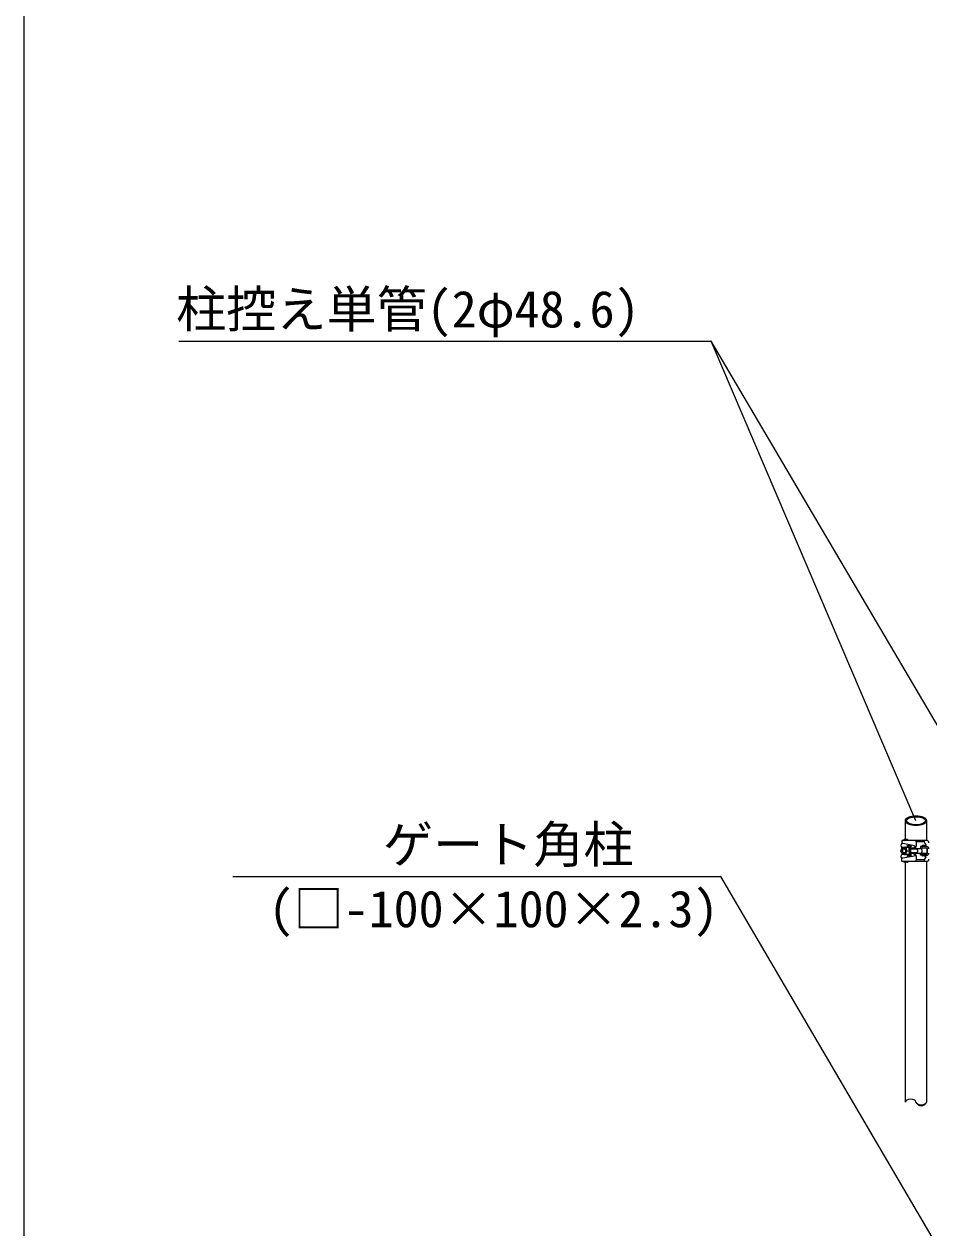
# Model space of a CAD drawing. Units: millimetres, scale not verified. Extents: x -20976 to 3174, y -17325 to 17325.
# Drawn here: x -20976 to -18896, y 7600 to 10368 of the extents above; entities that cross this region are included whole.
import ezdxf
from ezdxf.enums import TextEntityAlignment as Align

# ---------------------------------------------------------------- set-up
doc = ezdxf.new("R2010")
doc.units = ezdxf.units.MM
doc.header["$LTSCALE"] = 90
for name, color, linetype, lineweight in [('0-A_図面枠', 7, 'Continuous', 18), ('0-E_単管', 7, 'Continuous', 18), ('0-F_単管ｸﾗﾝﾌﾟ', 7, 'Continuous', 18), ('1-9_文字', 7, 'Continuous', 18)]:
    doc.layers.add(name, color=color, linetype=linetype, lineweight=lineweight)
doc.styles.add('ＭＳ ゴシック', font='')
doc.styles.get('ＭＳ ゴシック').set_extended_font_data('MS Gothic')

msp = doc.modelspace()

# ---------------------------------------------------------------- linework, layer by layer
at = {"layer": '0-A_図面枠'}
msp.add_lwpolyline([(-20976.24, 17325), (3173.76, 17325), (3173.76, 675), (-20976.24, 675)], close=True, dxfattribs=at)
at = {"layer": '0-E_単管'}
for p, q in [((-18949.86, 8493), (-18949.86, 8536.45)), ((-18901.26, 8536.45), (-18901.26, 8491.01)), ((-18901.26, 8443.01), (-18901.26, 7889.65)), ((-18949.86, 7889.65), (-18949.86, 8441.01))]:
    msp.add_line(p, q, dxfattribs=at)
msp.add_arc((-18913.41, 7894.09), 12.93, 200.078, 339.922, dxfattribs=at)
for centre, major_axis, ratio, start_param, end_param in [((-18925.56, 8536.45), (24.3, 0), 0.472425, 6.2831853, 12.5663706), ((-18925.27, 8536.45), (-22, 0), 0.417269, 3.1415927, 9.424778), ((-18937.71, 7889.65), (-12.15, 0), 0.525605, 3.1415927, 6.2831853), ((-18913.41, 7889.65), (12.15, 0), 0.525605, 3.1415927, 6.2831853)]:
    msp.add_ellipse(centre, major_axis=major_axis, ratio=ratio, start_param=start_param, end_param=end_param, dxfattribs=at)
at = {"layer": '0-F_単管ｸﾗﾝﾌﾟ'}
for p, q in [((-18951.76, 8475.01), (-18957.91, 8475.01)), ((-18957.73, 8472.01), (-18957.73, 8475.01)), ((-18949.85, 8471.31), (-18956.83, 8471.31)), ((-18944.73, 8493), (-18952.73, 8493)), ((-18944.83, 8478.01), (-18944.83, 8480.09)), ((-18936.13, 8477.01), (-18943.64, 8479.67)), ((-18922.36, 8471.31), (-18938.58, 8471.31)), ((-18927.51, 8477.05), (-18927.59, 8477.01)), ((-18906.77, 8487.8), (-18924.23, 8487.8)), ((-18924.23, 8479.54), (-18924.23, 8487)), ((-18909.95, 8473.01), (-18909.95, 8473.8)), ((-18901.85, 8482.1), (-18904.44, 8479.51)), ((-18903.94, 8473.01), (-18903.94, 8473.8)), ((-18899.96, 8463), (-18899.96, 8471)), ((-18898.95, 8462.01), (-18898.95, 8472.01)), ((-18951.76, 8459.01), (-18957.91, 8459.01)), ((-18949.85, 8462.71), (-18956.83, 8462.71)), ((-18944.83, 8453.93), (-18944.83, 8456.01)), ((-18936.13, 8456.99), (-18943.74, 8454.3)), ((-18922.36, 8462.71), (-18938.58, 8462.71)), ((-18927.51, 8456.98), (-18927.59, 8456.99)), ((-18924.23, 8447.02), (-18924.23, 8454.48)), ((-18906.77, 8446.21), (-18924.23, 8446.21)), ((-18901.95, 8461.01), (-18911.94, 8461.01)), ((-18903.45, 8455.52), (-18910.45, 8455.52)), ((-18909.95, 8460.21), (-18909.95, 8461.01)), ((-18907.28, 8443.01), (-18907.28, 8443.04)), ((-18901.85, 8451.91), (-18905.44, 8455.52)), ((-18903.94, 8460.21), (-18903.94, 8461.01)), ((-18944.73, 8441.01), (-18952.73, 8441.01))]:
    msp.add_line(p, q, dxfattribs=at)
for points in [[(-18960.73, 8479.54), (-18960.73, 8479.52), (-18960.73, 8479.5), (-18960.73, 8479.49), (-18960.73, 8479.49), (-18960.73, 8479.48), (-18960.73, 8479.49), (-18960.73, 8479.49), (-18960.73, 8479.51)], [(-18950.69, 8472.01), (-18957.66, 8472.01), (-18957.83, 8471.99), (-18957.97, 8471.92), (-18958.12, 8471.84), (-18958.24, 8471.7), (-18958.38, 8471.53), (-18958.51, 8471.32), (-18958.63, 8471.11), (-18958.75, 8470.84), (-18958.86, 8470.55), (-18958.96, 8470.22), (-18959.04, 8469.86), (-18959.12, 8469.5), (-18959.18, 8469.13), (-18959.25, 8468.71), (-18959.29, 8468.31), (-18959.33, 8467.88), (-18959.35, 8467.44), (-18959.35, 8467.01), (-18959.35, 8466.58), (-18959.33, 8466.15), (-18959.29, 8465.72), (-18959.25, 8465.3), (-18959.18, 8464.89), (-18959.12, 8464.5), (-18959.04, 8464.13), (-18958.96, 8463.8), (-18958.86, 8463.47), (-18958.75, 8463.19), (-18958.63, 8462.92), (-18958.51, 8462.67), (-18958.38, 8462.48), (-18958.24, 8462.3), (-18958.12, 8462.18), (-18957.97, 8462.09), (-18957.83, 8462.03), (-18957.66, 8462.01), (-18957.52, 8462.03), (-18957.38, 8462.09)], [(-18958, 8470.87), (-18958.1, 8470.77), (-18958.2, 8470.63), (-18958.3, 8470.47), (-18958.38, 8470.28), (-18958.49, 8470.07), (-18958.54, 8469.83), (-18958.63, 8469.58), (-18958.7, 8469.29), (-18958.75, 8469), (-18958.82, 8468.69), (-18958.86, 8468.37), (-18958.88, 8468.04), (-18958.9, 8467.7), (-18958.91, 8467.36), (-18958.91, 8467.01), (-18958.91, 8466.66), (-18958.9, 8466.31), (-18958.88, 8465.99), (-18958.86, 8465.62), (-18958.82, 8465.33), (-18958.75, 8465.01), (-18958.7, 8464.71), (-18958.63, 8464.44), (-18958.54, 8464.17), (-18958.49, 8463.95), (-18958.38, 8463.74), (-18958.3, 8463.54), (-18958.2, 8463.38), (-18958.1, 8463.25), (-18958, 8463.14), (-18957.89, 8463.06), (-18957.79, 8463.01), (-18957.66, 8463)], [(-18957.66, 8463), (-18957.56, 8463.01), (-18957.46, 8463.06), (-18957.36, 8463.14), (-18957.25, 8463.25), (-18957.15, 8463.38), (-18957.04, 8463.54), (-18956.96, 8463.74), (-18956.86, 8463.95), (-18956.8, 8464.17), (-18956.72, 8464.44), (-18956.65, 8464.71), (-18956.59, 8465.01), (-18956.54, 8465.33), (-18956.49, 8465.62), (-18956.47, 8465.99), (-18956.46, 8466.31), (-18956.43, 8466.66), (-18956.43, 8467.01), (-18956.43, 8467.36), (-18956.46, 8467.7), (-18956.47, 8468.04), (-18956.49, 8468.37), (-18956.54, 8468.69), (-18956.59, 8469), (-18956.65, 8469.29), (-18956.72, 8469.58), (-18956.8, 8469.83), (-18956.86, 8470.07), (-18956.96, 8470.28), (-18957.04, 8470.47), (-18957.15, 8470.63), (-18957.25, 8470.77), (-18957.36, 8470.87), (-18957.46, 8470.93), (-18957.56, 8471), (-18957.66, 8471), (-18957.79, 8471), (-18957.89, 8470.93), (-18958, 8470.87)], [(-18929.12, 8479), (-18955.87, 8483.99), (-18957.91, 8483.99)], [(-18900.74, 8491.01), (-18957.73, 8491.01), (-18957.73, 8483.99)], [(-18957.66, 8459.01), (-18957.66, 8462.01), (-18950.69, 8462.01), (-18950.55, 8462.03), (-18950.4, 8462.09), (-18950.26, 8462.18), (-18950.14, 8462.3), (-18949.99, 8462.48), (-18949.87, 8462.67), (-18949.75, 8462.92), (-18949.63, 8463.19), (-18949.52, 8463.47), (-18949.42, 8463.8), (-18949.34, 8464.13), (-18949.26, 8464.5), (-18949.19, 8464.89), (-18949.13, 8465.3), (-18949.1, 8465.72), (-18949.05, 8466.15), (-18949.02, 8466.58), (-18949.02, 8467.01), (-18949.02, 8467.44), (-18949.05, 8467.88), (-18949.1, 8468.31), (-18949.13, 8468.71), (-18949.19, 8469.13), (-18949.26, 8469.5), (-18949.34, 8469.86), (-18949.42, 8470.22), (-18949.52, 8470.55), (-18949.63, 8470.84), (-18949.75, 8471.11), (-18949.87, 8471.32), (-18949.99, 8471.53), (-18950.14, 8471.7), (-18950.26, 8471.84), (-18950.4, 8471.92), (-18950.55, 8471.99), (-18950.69, 8472.01), (-18950.72, 8472.01)], [(-18957.38, 8462.09), (-18957.23, 8462.18), (-18957.11, 8462.3), (-18956.96, 8462.48), (-18956.83, 8462.67), (-18956.72, 8462.92), (-18956.59, 8463.19), (-18956.49, 8463.47), (-18956.38, 8463.8), (-18956.3, 8464.13), (-18956.22, 8464.5), (-18956.17, 8464.89), (-18956.1, 8465.3), (-18956.06, 8465.72), (-18956.02, 8466.15), (-18956, 8466.58), (-18956, 8467.01), (-18956, 8467.44), (-18956.02, 8467.88), (-18956.06, 8468.31), (-18956.1, 8468.71), (-18956.17, 8469.13), (-18956.22, 8469.5), (-18956.3, 8469.86), (-18956.38, 8470.22), (-18956.49, 8470.55), (-18956.59, 8470.84), (-18956.72, 8471.11), (-18956.83, 8471.32), (-18956.96, 8471.53), (-18957.11, 8471.7), (-18957.23, 8471.84), (-18957.38, 8471.92), (-18957.52, 8471.99), (-18957.66, 8472.01)], [(-18950.69, 8475.51), (-18950.98, 8475.46), (-18951.25, 8475.38), (-18951.52, 8475.22), (-18951.79, 8474.99), (-18952.03, 8474.7), (-18952.27, 8474.37), (-18952.51, 8473.96), (-18952.73, 8473.51), (-18952.93, 8473.01), (-18953.12, 8472.46), (-18953.24, 8472.01)], [(-18952.73, 8492.99), (-18952.74, 8492.99), (-18952.75, 8492.99), (-18952.76, 8492.99), (-18952.77, 8492.99)], [(-18952.77, 8491.09), (-18952.76, 8491.09), (-18952.75, 8491.09), (-18952.74, 8491.09)], [(-18947.4, 8475.51), (-18947.61, 8474.78), (-18947.77, 8474.04), (-18947.93, 8473.35), (-18948.01, 8472.63), (-18948.06, 8471.92), (-18947.98, 8471.24), (-18947.79, 8470.5), (-18947.48, 8469.78), (-18947.1, 8469.07), (-18946.62, 8468.37), (-18946.11, 8467.69), (-18945.57, 8467.01), (-18939.08, 8467.01), (-18939.61, 8466.33), (-18940.12, 8465.62), (-18940.6, 8464.93), (-18940.99, 8464.23), (-18941.29, 8463.51), (-18941.5, 8462.75), (-18941.56, 8462.08), (-18941.53, 8461.4), (-18941.44, 8460.67), (-18941.29, 8459.95), (-18941.11, 8459.24), (-18940.9, 8458.52), (-18950.69, 8458.52), (-18950.43, 8458.53), (-18950.16, 8458.64), (-18949.89, 8458.8), (-18949.63, 8459.03), (-18949.37, 8459.3), (-18949.13, 8459.65), (-18948.91, 8460.04), (-18948.68, 8460.49), (-18948.47, 8461.01), (-18948.28, 8461.54), (-18948.12, 8462.13)], [(-18948.12, 8471.89), (-18948.28, 8472.46), (-18948.47, 8473.01), (-18948.68, 8473.51), (-18948.91, 8473.96), (-18949.13, 8474.37), (-18949.37, 8474.7), (-18949.63, 8474.99), (-18949.89, 8475.22), (-18950.16, 8475.38), (-18950.43, 8475.46), (-18950.69, 8475.51), (-18940.9, 8475.51), (-18940.64, 8475.06), (-18940.39, 8474.53), (-18940.14, 8473.96), (-18939.94, 8473.32), (-18939.74, 8472.65), (-18939.57, 8471.92), (-18939.42, 8471.16), (-18939.29, 8470.39), (-18939.19, 8469.56), (-18939.13, 8468.74), (-18939.1, 8467.89), (-18939.08, 8467.03), (-18939.1, 8466.19), (-18939.13, 8465.33), (-18939.19, 8464.5), (-18939.29, 8463.67), (-18939.42, 8462.9), (-18939.57, 8462.13), (-18939.74, 8461.41), (-18939.92, 8460.74), (-18940.14, 8460.1), (-18940.36, 8459.52), (-18940.62, 8458.99), (-18940.88, 8458.53), (-18941.17, 8458.15), (-18941.45, 8457.81), (-18941.74, 8457.55)], [(-18947.79, 8470.5), (-18947.98, 8471.24), (-18948.06, 8471.92)], [(-18942.71, 8476.8), (-18943.02, 8476.76), (-18943.35, 8476.65), (-18943.66, 8476.47), (-18943.95, 8476.2), (-18944.24, 8475.88), (-18944.5, 8475.51)], [(-18939.08, 8467.01), (-18939.61, 8467.69), (-18940.12, 8468.37), (-18940.6, 8469.07), (-18940.99, 8469.78), (-18941.29, 8470.5), (-18941.5, 8471.24), (-18941.56, 8471.92), (-18941.53, 8472.63), (-18941.44, 8473.35), (-18941.29, 8474.04), (-18941.11, 8474.78), (-18940.9, 8475.51), (-18941.19, 8475.89), (-18941.48, 8476.23), (-18941.77, 8476.47), (-18942.08, 8476.65), (-18942.41, 8476.78), (-18942.71, 8476.8), (-18941.71, 8476.8), (-18941.4, 8476.76), (-18941.07, 8476.65), (-18940.76, 8476.47), (-18940.47, 8476.23), (-18940.16, 8475.89), (-18939.9, 8475.48), (-18939.63, 8475.03), (-18939.38, 8474.52), (-18939.13, 8473.94), (-18938.92, 8473.3), (-18938.74, 8472.63), (-18938.56, 8471.91), (-18938.41, 8471.14), (-18938.29, 8470.36), (-18938.2, 8469.54), (-18938.12, 8468.71), (-18938.09, 8467.86), (-18938.09, 8467.01), (-18938.09, 8466.15), (-18938.12, 8465.3)], [(-18927.51, 8474.82), (-18928.58, 8474.44), (-18928.95, 8474.21), (-18929.24, 8473.51), (-18929.24, 8473.27), (-18938.76, 8473.27)], [(-18938.76, 8473.29), (-18938.76, 8473.27), (-18938.76, 8473.26), (-18938.76, 8473.25), (-18938.76, 8473.24), (-18938.76, 8473.23), (-18938.76, 8473.24), (-18938.76, 8473.25), (-18938.76, 8473.26)], [(-18938.58, 8462.01), (-18913.1, 8462.01), (-18912.96, 8462.03), (-18912.81, 8462.09), (-18912.67, 8462.18), (-18912.52, 8462.3), (-18912.38, 8462.48), (-18912.26, 8462.67), (-18912.13, 8462.92), (-18912.03, 8463.19), (-18911.91, 8463.47), (-18911.8, 8463.8), (-18911.72, 8464.13), (-18911.64, 8464.5), (-18911.57, 8464.89), (-18911.51, 8465.3), (-18911.47, 8465.72), (-18911.46, 8466.15), (-18911.43, 8466.58), (-18911.41, 8467.01), (-18911.43, 8467.44), (-18911.46, 8467.88), (-18911.47, 8468.31), (-18911.51, 8468.71), (-18911.57, 8469.13), (-18911.64, 8469.5), (-18911.72, 8469.86), (-18911.8, 8470.22), (-18911.91, 8470.55), (-18912.03, 8470.84), (-18912.13, 8471.11), (-18912.26, 8471.32), (-18912.38, 8471.53), (-18912.52, 8471.7), (-18912.67, 8471.84), (-18912.81, 8471.92), (-18912.96, 8471.99), (-18913.1, 8472.01), (-18938.58, 8472.01)], [(-18930.23, 8473.29), (-18930.23, 8473.27), (-18930.23, 8473.26), (-18930.23, 8473.25), (-18930.23, 8473.24), (-18930.23, 8473.23), (-18930.23, 8473.24), (-18930.23, 8473.25), (-18930.23, 8473.26)], [(-18924.3, 8487), (-18924.3, 8487.01), (-18924.3, 8487.02), (-18924.3, 8487.04), (-18924.3, 8487.05)], [(-18923.22, 8462.01), (-18923.07, 8462.03), (-18922.93, 8462.09), (-18922.78, 8462.18), (-18922.64, 8462.3), (-18922.49, 8462.48), (-18922.37, 8462.67), (-18922.25, 8462.92), (-18922.15, 8463.19), (-18922.02, 8463.47), (-18921.92, 8463.8), (-18921.84, 8464.13), (-18921.75, 8464.5), (-18921.7, 8464.89), (-18921.64, 8465.3), (-18921.59, 8465.72), (-18921.57, 8466.15), (-18921.56, 8466.58), (-18921.53, 8467.01), (-18921.56, 8467.44), (-18921.57, 8467.88), (-18921.59, 8468.31), (-18921.64, 8468.71), (-18921.7, 8469.13), (-18921.75, 8469.5), (-18921.84, 8469.86), (-18921.92, 8470.22), (-18922.02, 8470.55), (-18922.15, 8470.84), (-18922.25, 8471.11), (-18922.37, 8471.32), (-18922.49, 8471.53), (-18922.64, 8471.7), (-18922.78, 8471.84), (-18922.93, 8471.92), (-18923.07, 8471.99), (-18923.22, 8472.01)], [(-18900.74, 8477.01), (-18914.95, 8477.01), (-18914.95, 8473.8), (-18900.74, 8473.8)], [(-18901.95, 8473.01), (-18911.94, 8473.01), (-18911.95, 8473.01), (-18911.96, 8473.01), (-18911.97, 8473.01), (-18911.98, 8473.01), (-18911.99, 8473.01)], [(-18903.2, 8479.51), (-18910.69, 8479.51), (-18911.57, 8479.14), (-18911.94, 8478.26), (-18911.57, 8477.38), (-18910.69, 8477.01)], [(-18900.04, 8471), (-18900.04, 8471.01), (-18900.04, 8471.02), (-18900.04, 8471.02), (-18900.04, 8471.03), (-18900.04, 8471.04), (-18900.04, 8471.05)], [(-18899.03, 8472.04), (-18899.03, 8472.03), (-18899.03, 8472.02), (-18899.03, 8472.01), (-18899.03, 8472.01), (-18899.03, 8472.01)], [(-18895.82, 8485.99), (-18895.82, 8486.01), (-18895.82, 8486.03), (-18895.82, 8486.05)], [(-18895.82, 8472.01), (-18895.82, 8472.03), (-18895.82, 8472.05)], [(-18960.73, 8467.05), (-18960.73, 8467.03), (-18960.73, 8467.02), (-18960.73, 8467), (-18960.73, 8466.99), (-18960.73, 8466.98), (-18960.73, 8466.99), (-18960.73, 8467)], [(-18960.73, 8454.55), (-18960.73, 8454.53), (-18960.73, 8454.51), (-18960.73, 8454.49), (-18960.73, 8454.48), (-18960.73, 8454.47), (-18960.73, 8454.48), (-18960.73, 8454.49), (-18960.73, 8454.5)], [(-18929.12, 8455.01), (-18955.87, 8450), (-18957.91, 8450)], [(-18900.74, 8443.01), (-18957.73, 8443.01), (-18957.73, 8450)], [(-18953.24, 8462.01), (-18953.08, 8461.43), (-18952.89, 8460.9), (-18952.69, 8460.4), (-18952.46, 8459.95), (-18952.22, 8459.56), (-18951.98, 8459.24), (-18951.72, 8458.97), (-18951.45, 8458.76), (-18951.18, 8458.62), (-18950.92, 8458.53), (-18950.69, 8458.52)], [(-18952.73, 8443.01), (-18952.74, 8443.01), (-18952.75, 8443.01), (-18952.76, 8443.01), (-18952.77, 8443.01)], [(-18948.06, 8462.08), (-18947.98, 8462.75), (-18947.85, 8463.41), (-18947.75, 8464.11), (-18947.67, 8464.81), (-18947.61, 8465.53), (-18947.57, 8466.27), (-18947.57, 8467.01), (-18947.57, 8467.75), (-18947.61, 8468.49), (-18947.67, 8469.21), (-18947.75, 8469.91), (-18947.85, 8470.58)], [(-18947.4, 8458.52), (-18947.61, 8459.24), (-18947.77, 8459.95), (-18947.93, 8460.67), (-18948.01, 8461.4), (-18948.06, 8462.08), (-18947.98, 8462.75), (-18947.79, 8463.51), (-18947.48, 8464.23), (-18947.1, 8464.93), (-18946.62, 8465.62), (-18946.11, 8466.33), (-18945.57, 8467.01)], [(-18944.91, 8456.01), (-18944.91, 8456.02), (-18944.91, 8456.03), (-18944.91, 8456.05)], [(-18941.74, 8457.55), (-18942.06, 8457.36), (-18942.38, 8457.24), (-18942.7, 8457.2), (-18943, 8457.24), (-18943.33, 8457.34), (-18943.64, 8457.52), (-18943.93, 8457.8), (-18944.24, 8458.13), (-18944.5, 8458.52)], [(-18938.12, 8465.3), (-18938.2, 8464.48), (-18938.29, 8463.66), (-18938.41, 8462.88), (-18938.56, 8462.11), (-18938.74, 8461.4), (-18938.92, 8460.71), (-18939.13, 8460.08), (-18939.38, 8459.51), (-18939.63, 8458.99), (-18939.9, 8458.52), (-18940.16, 8458.13), (-18940.47, 8457.8), (-18940.76, 8457.55), (-18941.07, 8457.36), (-18941.4, 8457.24), (-18941.71, 8457.2), (-18942.71, 8457.2)], [(-18927.51, 8459.17), (-18928.58, 8459.56), (-18928.95, 8459.81), (-18929.24, 8460.51), (-18929.24, 8460.76), (-18938.76, 8460.76)], [(-18924.31, 8454.48), (-18924.31, 8454.5), (-18924.31, 8454.52)], [(-18924.31, 8452.27), (-18924.31, 8452.29), (-18924.31, 8452.31)], [(-18900.74, 8457.01), (-18914.95, 8457.01), (-18914.95, 8460.21), (-18900.74, 8460.21)], [(-18911.99, 8461.09), (-18911.98, 8461.09), (-18911.97, 8461.09), (-18911.96, 8461.09), (-18911.95, 8461.09)], [(-18910.49, 8455.6), (-18910.48, 8455.6), (-18910.47, 8455.6), (-18910.46, 8455.6), (-18910.45, 8455.6)], [(-18952.77, 8441.09), (-18952.76, 8441.09), (-18952.75, 8441.09), (-18952.74, 8441.09)]]:
    msp.add_lwpolyline(points, dxfattribs=at)
for points in [[(-18924.3, 8487), (-18924.3, 8486.99), (-18924.3, 8486.98), (-18924.3, 8486.99)], [(-18895.82, 8485.99), (-18895.82, 8485.98), (-18895.82, 8485.97), (-18895.82, 8485.97), (-18895.82, 8485.97), (-18895.82, 8485.98)], [(-18895.82, 8472.01), (-18895.82, 8472), (-18895.82, 8471.99), (-18895.82, 8471.98), (-18895.82, 8471.99), (-18895.82, 8472)], [(-18944.91, 8456.01), (-18944.91, 8456), (-18944.91, 8456), (-18944.91, 8456)], [(-18924.31, 8454.48), (-18924.31, 8454.47), (-18924.31, 8454.47), (-18924.31, 8454.46), (-18924.31, 8454.47), (-18924.31, 8454.47)], [(-18924.31, 8452.27), (-18924.31, 8452.25), (-18924.31, 8452.24), (-18924.31, 8452.23), (-18924.31, 8452.24), (-18924.31, 8452.25)], [(-18907.28, 8443.01), (-18907.28, 8442.97), (-18907.28, 8442.94), (-18907.28, 8442.93), (-18907.28, 8442.92), (-18907.28, 8442.93), (-18907.28, 8442.94), (-18907.28, 8442.97)]]:
    msp.add_lwpolyline(points, close=True, dxfattribs=at)
for centre, radius, start, end in [((-18955.76, 8479.52), 4.97, 115.606, 179.769), ((-18955.76, 8479.54), 4.97, 180.364, 244.66), ((-18956.26, 8467.05), 4.47, 124.858, 179.99), ((-18952.77, 8492.04), 0.954, 89.876, 270.124), ((-18947.86, 8478.05), 2.95, 303.777, 359.345), ((-18944.78, 8492.05), 0.954, 272.926, 87.074), ((-18934.78, 8473.27), 3.98, 109.722, 180.026), ((-18926.29, 8473.28), 3.94, 109.418, 179.936), ((-18928.26, 8487.05), 3.96, 0.018, 89.348), ((-18929.26, 8481.78), 4.95, 290.249, 359.703), ((-18929.26, 8479.58), 4.96, 290.156, 359.552), ((-18911.99, 8471.06), 1.95, 90.006, 150.893), ((-18897.32, 8491.04), 9.96, 180.185, 243.12), ((-18903.25, 8478.3), 1.22, 271.644, 88.1), ((-18902, 8471.05), 1.96, 359.923, 88.63), ((-18900.78, 8472.05), 4.96, 0.016, 89.542), ((-18900.79, 8472.04), 1.75, 359.977, 88.405), ((-18900.78, 8486.05), 4.97, 359.957, 89.475), ((-18956.28, 8467.05), 4.46, 180.49, 235.682), ((-18955.78, 8454.55), 4.95, 180.472, 244.843), ((-18955.78, 8454.55), 4.94, 115.472, 179.967), ((-18952.77, 8442.05), 0.954, 89.876, 270.124), ((-18947.87, 8456.05), 2.97, 0.036, 55.322), ((-18944.78, 8442.05), 0.963, 273.107, 87.115), ((-18934.8, 8460.8), 3.96, 180.643, 250.879), ((-18926.28, 8460.8), 3.95, 180.628, 250.973), ((-18928.26, 8447.05), 3.96, 270.656, 359.503), ((-18929.27, 8454.54), 4.96, 359.85, 69.366), ((-18929.26, 8452.31), 4.96, 0.003, 69.52), ((-18911.99, 8463.03), 1.94, 211.285, 270.035), ((-18910.49, 8457.05), 1.46, 181.651, 270.086), ((-18897.34, 8443.04), 9.95, 117.011, 180.002), ((-18903.49, 8457.05), 1.46, 271.454, 358.546), ((-18902, 8463.05), 1.96, 271.341, 358.66), ((-18900.79, 8462.04), 1.75, 271.651, 359.074), ((-18900.77, 8462.05), 4.96, 270.428, 359.572), ((-18900.77, 8448.05), 4.96, 270.428, 359.572)]:
    msp.add_arc(centre, radius, start, end, dxfattribs=at)
at = {"layer": '1-9_文字'}
for p, q in [((-20620.43, 9638.9), (-19397.07, 9638.9)), ((-19396.64, 9638.9), (-19397.07, 9638.9)), ((-18747.21, 8536.45), (-19396.64, 9638.9)), ((-18925.56, 8536.45), (-19396.64, 9638.9)), ((-20496.56, 8407.91), (-19374.96, 8407.91)), ((-19374.53, 8407.91), (-19374.96, 8407.91)), ((-18836.24, 7490.46), (-19374.53, 8407.91))]:
    msp.add_line(p, q, dxfattribs=at)

# ---------------------------------------------------------------- texts
at = {"layer": '1-9_文字', "style": 'ＭＳ ゴシック'}
for s, p in [('柱控え単管(2φ48.6)\u3000\u3000', (-20626.57, 9645.38)), ('\u3000\u3000\u3000ゲート角柱\u3000\u3000\u3000\u3000', (-20496.56, 8414.39)), ('(□-100×100×2.3)', (-20414.13, 8266.22))]:
    msp.add_text(s, height=84.46, dxfattribs=at).set_placement(p, align=Align.BOTTOM_LEFT)

doc.saveas('drawing.dxf')
